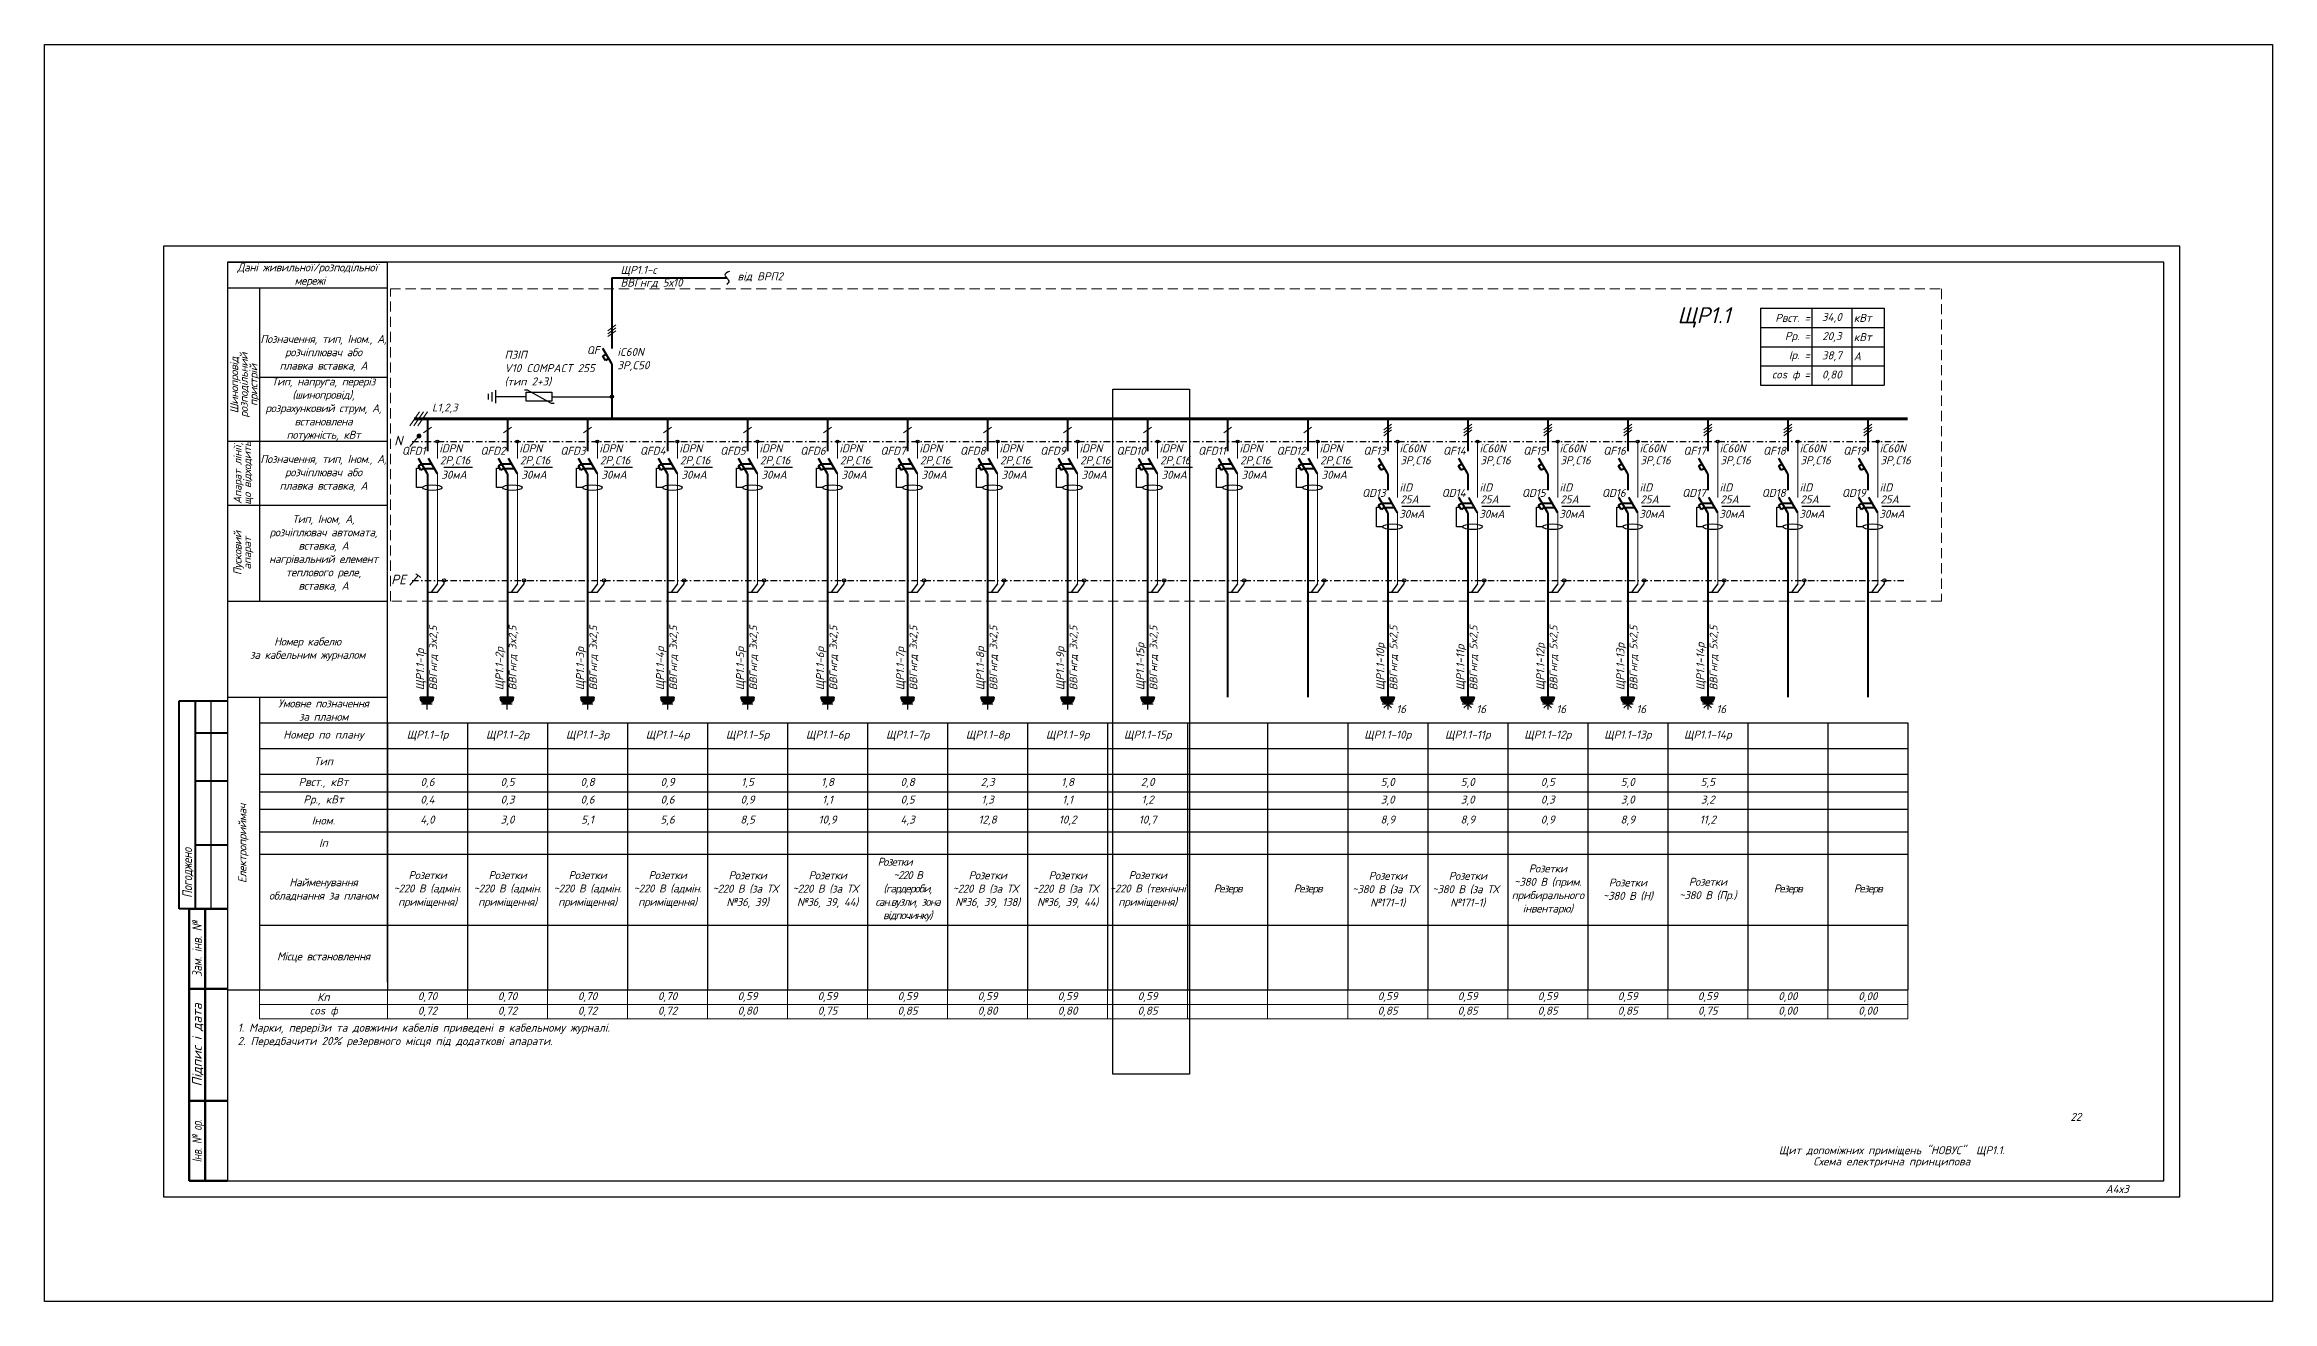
# Model space of a CAD drawing. Header units: millimetres. Extents: x -122434 to 1506205, y -201405 to 386015.
# Drawn here: x 0 to 69605, y 1056 to 40325 of the extents above; entities that cross this region are included whole.
import ezdxf
from ezdxf.enums import TextEntityAlignment as Align

# ---------------------------------------------------------------- set-up
doc = ezdxf.new("R2010")
doc.units = ezdxf.units.MM
doc.linetypes.add('DASHDOTX2', pattern=[2, 1, -0.5, 0, -0.5])
doc.linetypes.add('DASHED', pattern=[9.525, 6.35, -3.175])
doc.layers.get('Defpoints').update_dxf_attribs({"color": 4})
doc.layers.add('Рамка внешняя', color=4, linetype='Continuous', lineweight=30, plot=False)
doc.layers.add('Схема', color=7, linetype='Continuous')
doc.styles.add('GOST 2.304', font='isocpeui.ttf')
doc.styles.add('ICO', font='isocpeui.ttf')
doc.styles.add('ГОСТ 2.304', font='isocpeui.ttf')
doc.styles.add('СГЕНЕРИР_СТИЛЬ_7', font='isocpeui.ttf')

# ---------------------------------------------------------------- blocks, each defined once
blk = doc.blocks.new('*T28')
at = {"color": 0, "linetype": 'ByBlock', "lineweight": -2, "transparency": 16777216}
for p, q in [((0, 0), (51500, 0)), ((0, 0), (0, -8340)), ((4000, 0), (4000, -8340)), ((6500, 0), (6500, -8340)), ((9000, 0), (9000, -8340)), ((11500, 0), (11500, -8340)), ((14000, 0), (14000, -8340)), ((16500, 0), (16500, -8340)), ((19000, 0), (19000, -8340)), ((21500, 0), (21500, -8340)), ((24000, 0), (24000, -8340)), ((26500, 0), (26500, -8340)), ((29000, 0), (29000, -8340)), ((31500, 0), (31500, -8340)), ((34000, 0), (34000, -8340)), ((36500, 0), (36500, -8340)), ((39000, 0), (39000, -8340)), ((41500, 0), (41500, -8340)), ((44000, 0), (44000, -8340)), ((46500, 0), (46500, -8340)), ((49000, 0), (49000, -8340)), ((51500, 0), (51500, -8340)), ((0, -800), (51500, -800)), ((0, -1600), (51500, -1600)), ((0, -2150), (51500, -2150)), ((0, -2700), (51500, -2700)), ((0, -3400), (51500, -3400)), ((0, -4100), (51500, -4100)), ((0, -6315), (51500, -6315)), ((0, -8340), (51500, -8340))]:
    blk.add_line(p, q, dxfattribs=at)
at = {"layer": 'Defpoints', "color": 8, "linetype": 'ByBlock', "lineweight": 0, "transparency": 16777216}
for p, q in [((0, -8340), (0, -9247)), ((4000, -8340), (4000, -9247)), ((6500, -8340), (6500, -9247)), ((9000, -8340), (9000, -9247)), ((11500, -8340), (11500, -9247)), ((14000, -8340), (14000, -9247)), ((16500, -8340), (16500, -9247)), ((19000, -8340), (19000, -9247)), ((21500, -8340), (21500, -9247)), ((24000, -8340), (24000, -9247)), ((26500, -8340), (26500, -9247)), ((29000, -8340), (29000, -9247)), ((31500, -8340), (31500, -9247)), ((34000, -8340), (34000, -9247)), ((36500, -8340), (36500, -9247)), ((39000, -8340), (39000, -9247)), ((41500, -8340), (41500, -9247)), ((44000, -8340), (44000, -9247)), ((46500, -8340), (46500, -9247)), ((49000, -8340), (49000, -9247)), ((51500, -8340), (51500, -9247)), ((0, -8794), (51500, -8794)), ((0, -9247), (51500, -9247))]:
    blk.add_line(p, q, dxfattribs=at)
at = {"color": 0, "transparency": 16777216, "char_height": 250, "attachment_point": 5, "style": 'ГОСТ 2.304'}
for s, insert, width in [('Номер по плану', (2000, -400), 3880), ('ЩР1.1-1р', (5250, -400), 2380), ('ЩР1.1-2р', (7750, -400), 2380), ('ЩР1.1-3р', (10250, -400), 2380), ('ЩР1.1-4р', (12750, -400), 2380), ('ЩР1.1-5р', (15250, -400), 2380), ('ЩР1.1-6р', (17750, -400), 2380), ('ЩР1.1-7р', (20250, -400), 2380), ('ЩР1.1-8р', (22750, -400), 2380), ('ЩР1.1-9р', (25250, -400), 2380), ('ЩР1.1-15р', (27750, -400), 2380), ('ЩР1.1-10р', (35250, -400), 2380), ('ЩР1.1-11р', (37750, -400), 2380), ('ЩР1.1-12р', (40250, -400), 2380), ('ЩР1.1-13р', (42750, -400), 2380), ('ЩР1.1-14р', (45250, -400), 2380), ('Тип', (2000, -1200), 3880), ('Рвст., кВт', (2000, -1875), 3880), ('{\\C256;0,6}', (5250, -1875), 2380), ('{\\C256;0,5}', (7750, -1875), 2380), ('{\\C256;0,8}', (10250, -1875), 2380), ('{\\C256;0,9}', (12750, -1875), 2380), ('1,5', (15250, -1875), 2380), ('1,8', (17750, -1875), 2380), ('{\\C256;0,8}', (20250, -1875), 2380), ('2,3', (22750, -1875), 2380), ('1,8', (25250, -1875), 2380), ('2,0', (27750, -1875), 2380), ('5,0', (35250, -1875), 2380), ('5,0', (37750, -1875), 2380), ('0,5', (40250, -1875), 2380), ('5,0', (42750, -1875), 2380), ('5,5', (45250, -1875), 2380), ('Рр., кВт', (2000, -2425), 3880), ('Іном.', (2000, -3050), 3880), ('4,0', (5250, -3050), 2380), ('3,0', (7750, -3050), 2380), ('5,1', (10250, -3050), 2380), ('5,6', (12750, -3050), 2380), ('8,5', (15250, -3050), 2380), ('10,9', (17750, -3050), 2380), ('4,3', (20250, -3050), 2380), ('12,8', (22750, -3050), 2380), ('10,2', (25250, -3050), 2380), ('10,7', (27750, -3050), 2380), ('8,9', (35250, -3050), 2380), ('8,9', (37750, -3050), 2380), ('0,9', (40250, -3050), 2380), ('8,9', (42750, -3050), 2380), ('11,2', (45250, -3050), 2380), ('Іп', (2000, -3750), 3880), ('{\\T0.95;\\C7;Найменування обладнання за планом}', (2000, -5208), 3880), ('{\\T0.95;\\C7;Розетки \\P~220 В (адмін. приміщення)}', (5250, -5208), 2380), ('{\\T0.95;\\C7;Розетки \\P~220 В (адмін. приміщення)}', (7750, -5208), 2380), ('{\\T0.95;\\C7;Розетки \\P~220 В (адмін. приміщення)}', (10250, -5208), 2380), ('{\\T0.95;\\C7;Розетки \\P~220 В (адмін. приміщення)}', (12750, -5208), 2380), ('{\\T0.95;\\C7;Розетки \\P~220 В (за ТХ  №36, 39)}', (15250, -5208), 2380), ('{\\T0.95;\\C7;Розетки \\P~220 В (за ТХ  №36, 39, 44)}', (17750, -5208), 2380), ('{\\T0.85;\\C7;Розетки       ~220 В (гардероби, сан.вузли, зона відпочинку)}', (20250, -5208), 2380), ('{\\T0.95;\\C7;Розетки \\P~220 В (за ТХ  №36, 39, 138)}', (22750, -5208), 2380), ('{\\T0.95;\\C7;Розетки \\P~220 В (за ТХ  №36, 39, 44)}', (25250, -5208), 2380), ('{\\T0.95;\\C7;Розетки \\P~220 В (технічні приміщення)}', (27750, -5208), 2380), ('{\\T0.95;\\C7;Розетки \\P~380 В (за ТХ  №171-1)}', (35250, -5208), 2380), ('{\\T0.95;\\C7;Розетки \\P~380 В (за ТХ  №171-1)}', (37750, -5208), 2380), ('{\\T0.95;\\C7;Розетки \\P~380 В (прим. прибирального інвентарю)}', (40250, -5208), 2380), ('{\\T0.95;\\C7;Розетки \\P~380 В (Н)}', (42750, -5208), 2380), ('{\\T0.95;\\C7;Розетки \\P~380 В (Пр.)}', (45250, -5208), 2380), ('{\\T0.85;\\C7;Резерв}', (30250, -5208), 2380), ('{\\T0.85;\\C7;Резерв}', (32750, -5208), 2380), ('{\\T0.85;\\C7;Резерв}', (47750, -5208), 2380), ('{\\T0.85;\\C7;Резерв}', (50250, -5208), 2380), ('{\\T0.95;\\C7;Місце встановлення}', (2000, -7328), 3880)]:
    blk.add_mtext(s, dxfattribs=dict(at, insert=insert, width=width))
at = {"color": 7, "true_color": 0xffffff, "transparency": 16777216, "char_height": 250, "attachment_point": 5, "style": 'ГОСТ 2.304'}
for s, insert, width in [('0,4', (5250, -2425), 2380), ('0,3', (7750, -2425), 2380), ('0,6', (10250, -2425), 2380), ('0,6', (12750, -2425), 2380), ('0,9', (15250, -2425), 2380), ('1,1', (17750, -2425), 2380), ('0,5', (20250, -2425), 2380), ('1,3', (22750, -2425), 2380), ('1,1', (25250, -2425), 2380), ('1,2', (27750, -2425), 2380), ('3,0', (35250, -2425), 2380), ('3,0', (37750, -2425), 2380), ('0,3', (40250, -2425), 2380), ('3,0', (42750, -2425), 2380), ('3,2', (45250, -2425), 2380), ('cos ф', (2000, -9020), 3880), ('Кп', (2000, -8567), 3880), ('0,70', (5250, -8567), 2380), ('0,72', (5250, -9020), 2380), ('0,70', (7750, -8567), 2380), ('0,72', (7750, -9020), 2380), ('0,70', (10250, -8567), 2380), ('0,72', (10250, -9020), 2380), ('0,70', (12750, -8567), 2380), ('0,72', (12750, -9020), 2380), ('0,59', (15250, -8567), 2380), ('0,80', (15250, -9020), 2380), ('0,59', (17750, -8567), 2380), ('0,75', (17750, -9020), 2380), ('0,85', (20250, -9020), 2380), ('0,59', (20250, -8567), 2380), ('0,59', (22750, -8567), 2380), ('0,80', (22750, -9020), 2380), ('0,59', (25250, -8567), 2380), ('0,80', (25250, -9020), 2380), ('0,85', (27750, -9020), 2380), ('0,59', (27750, -8567), 2380), ('0,85', (35250, -9020), 2380), ('0,59', (35250, -8567), 2380), ('0,85', (37750, -9020), 2380), ('0,59', (37750, -8567), 2380), ('0,85', (40250, -9020), 2380), ('0,59', (40250, -8567), 2380), ('0,85', (42750, -9020), 2380), ('0,59', (42750, -8567), 2380), ('0,59', (45250, -8567), 2380), ('0,75', (45250, -9020), 2380), ('0,00', (47750, -8567), 2380), ('0,00', (47750, -9020), 2380), ('0,00', (50250, -8567), 2380), ('0,00', (50250, -9020), 2380)]:
    blk.add_mtext(s, dxfattribs=dict(at, insert=insert, width=width))
blk = doc.blocks.new('*T29')
at = {"color": 0, "linetype": 'ByBlock', "lineweight": -2, "transparency": 16777216}
for p, q in [((0, 0), (3860, 0)), ((0, 0), (0, -2400)), ((1600, 0), (1600, -2400)), ((2850, 0), (2850, -2400)), ((3860, 0), (3860, -2400)), ((0, -600), (3860, -600)), ((0, -1200), (3860, -1200)), ((0, -1800), (3860, -1800)), ((0, -2400), (1600, -2400)), ((2850, -2400), (3860, -2400))]:
    blk.add_line(p, q, dxfattribs=at)
at = {"color": 0, "lineweight": -2, "transparency": 16777216}
blk.add_line((1600, -2400), (2850, -2400), dxfattribs=at)
at = {"color": 0, "transparency": 16777216, "char_height": 250, "style": 'ГОСТ 2.304'}
for s, insert, width, attachment_point in [('Рвст. =', (1540, -300), 1480, 6), ('34,0', (2225, -300), 1130, 5), ('кВт', (2910, -300), 890, 4), ('Рр. =', (1540, -900), 1480, 6), ('Ір. =', (1540, -1500), 1480, 6), ('38,7', (2225, -1500), 1130, 5), ('20,3', (2225, -900), 1130, 5), ('А', (2910, -1500), 890, 4), ('кВт', (2910, -900), 890, 4), ('сos ф =', (1540, -2100), 1480, 6), ('0,80', (2225, -2100), 1130, 5)]:
    blk.add_mtext(s, dxfattribs=dict(at, insert=insert, width=width, attachment_point=attachment_point))
blk = doc.blocks.new('*U4')
h = blk.add_hatch(color=256)
h.dxf.hatch_style = 1
h.paths.add_polyline_path([(175, 0, 1), (-175, 0)])
at = {"color": 0, "linetype": 'Continuous', "lineweight": 30}
for p, q in [((175, 0), (-175, 0)), ((140, 175), (-140, 175)), ((0, 175), (0, 315)), ((0, 175), (0, 315)), ((0, 175), (0, 315))]:
    blk.add_line(p, q, dxfattribs=at)
blk.add_arc((0, 0), 175, 0, 180, dxfattribs=at)
blk = doc.blocks.new('*U159')
at = {"color": 0, "lineweight": 40}
for p, q in [((0, 0), (0, -1005)), ((0, -1720), (-280, -1240)), ((311, -1720), (31, -1240)), ((-284, -1468), (-180, -1408)), ((-204, -1607), (-284, -1468)), ((-100, -1547), (-204, -1607)), ((-181, -1409), (130, -1409)), ((-100, -1547), (210, -1547))]:
    blk.add_line(p, q, dxfattribs=at)
at = {"color": 0, "lineweight": 13}
blk.add_line((-124, -441), (124, -256), dxfattribs=at)
at = {"color": 0, "lineweight": 9}
for p, q in [((311, -711), (311, -1240)), ((311, -2461), (311, -1720)), ((311, -2941), (311, -2461)), ((311, -5151), (311, -2941))]:
    blk.add_line(p, q, dxfattribs=at)
at = {"lineweight": 40}
for p, q in [((0, -1720), (0, -2226)), ((0, -2226), (0, -2941)), ((0, -2941), (0, -4529))]:
    blk.add_line(p, q, dxfattribs=at)
blk.add_line((516, -1512), (1402, -1512))
at = {"color": 0}
blk.add_lwpolyline([(-151, -2149), (-346, -2149), (-346, -1537), (-244, -1537)], dxfattribs=at)
blk.add_circle((311, -711), 46.3, dxfattribs=at)
blk.add_ellipse((153, -2149), major_axis=(-304, 0), ratio=0.29336, dxfattribs=at)
at = {"color": 0, "lineweight": 40}
blk.add_point((-37, -1659), dxfattribs=at)
at = {"style": 'ГОСТ 2.304'}
blk.add_attdef('QF', text='', height=250, dxfattribs=at).set_placement((-61, -997), align=Align.MIDDLE_RIGHT)
at = {"lineweight": 50, "style": 'ГОСТ 2.304'}
for tag, p in [('CURRENT', (391, -1419)), ('ТYPE', (369, -1046)), ('D_CURRENT', (432, -1871))]:
    blk.add_attdef(tag, p, '', height=250, dxfattribs=at)
blk = doc.blocks.new('*U162')
at = {"color": 0, "lineweight": 40}
for p, q in [((0, 0), (0, -1005)), ((0, -1720), (-280, -1240)), ((-284, -1468), (-180, -1408)), ((-204, -1607), (-284, -1468)), ((-100, -1547), (-204, -1607)), ((-284, -2690), (-180, -2630)), ((-204, -2828), (-284, -2690)), ((0, -2941), (-280, -2461)), ((-100, -2768), (-204, -2828)), ((-181, -2631), (130, -2631)), ((-100, -2768), (210, -2768)), ((311, -2941), (31, -2461))]:
    blk.add_line(p, q, dxfattribs=at)
at = {"color": 0, "lineweight": 13}
for p, q in [((-124, -348), (124, -163)), ((-124, -441), (124, -256)), ((-124, -533), (124, -348))]:
    blk.add_line(p, q, dxfattribs=at)
at = {"color": 0, "lineweight": 9}
for p, q in [((311, -711), (311, -1240)), ((311, -1240), (311, -1720)), ((311, -2461), (311, -1720)), ((311, -5151), (311, -2941))]:
    blk.add_line(p, q, dxfattribs=at)
at = {"lineweight": 40}
for p, q in [((0, -1720), (0, -2226)), ((0, -2941), (0, -4529))]:
    blk.add_line(p, q, dxfattribs=at)
blk.add_line((439, -2733), (1325, -2733))
at = {"color": 0}
blk.add_lwpolyline([(-151, -3371), (-346, -3371), (-346, -2759), (-244, -2759)], dxfattribs=at)
blk.add_circle((311, -711), 46.3, dxfattribs=at)
blk.add_ellipse((153, -3371), major_axis=(-304, 0), ratio=0.29336, dxfattribs=at)
at = {"color": 0, "lineweight": 40}
blk.add_point((-37, -1659), dxfattribs=at)
at = {"style": 'ГОСТ 2.304'}
for tag, p in [('QF', (-61, -997)), ('Q', (-66, -2313))]:
    blk.add_attdef(tag, text='', height=250, dxfattribs=at).set_placement(p, align=Align.MIDDLE_RIGHT)
at = {"lineweight": 50, "style": 'ГОСТ 2.304'}
for tag, p in [('CURRENT', (391, -1419)), ('ТYPE', (369, -1046)), ('Q_ТYPE', (369, -2267)), ('Q_CURRENT', (391, -2641)), ('QD_CURRENT', (355, -3093))]:
    blk.add_attdef(tag, p, '', height=250, dxfattribs=at)
blk = doc.blocks.new('*U3')
h = blk.add_hatch(color=256)
h.dxf.hatch_style = 1
h.paths.add_polyline_path([(175, 0, 1), (-175, 0)])
at = {"color": 0, "linetype": 'Continuous', "lineweight": 30}
for p, q in [((175, 0), (-175, 0)), ((140, 175), (-140, 175)), ((0, 175), (0, 315)), ((0, 175), (0, 315)), ((0, 175), (0, 315)), ((0, 175), (0, 0))]:
    blk.add_line(p, q, dxfattribs=at)
at = {"lineweight": 30}
for q in [(-99, 274), (99, 274)]:
    blk.add_line((0, 175), q, dxfattribs=at)
at = {"color": 0, "linetype": 'Continuous', "lineweight": 30}
blk.add_arc((0, 0), 175, 0, 180, dxfattribs=at)
blk = doc.blocks.new('Рамка А4х3')
at = {"lineweight": 40}
for p, q in [((4.94, 90), (4.94, 155)), ((4.94, 155), (19.94, 155)), ((9.94, 155), (9.94, 90)), ((9.94, 145), (19.94, 145)), ((9.94, 130), (19.94, 130)), ((9.94, 110), (19.94, 110)), ((19.94, 90), (4.94, 90))]:
    blk.add_line(p, q, dxfattribs=at)
at = {"lineweight": 25}
blk.add_line((14.94, 90), (14.94, 155), dxfattribs=at)
at = {"linetype": 'Continuous', "lineweight": 60}
for p, q in [((8, 5), (8, 90)), ((8, 90), (20, 90)), ((8, 90), (20, 90)), ((13, 5), (13, 90)), ((8, 65), (20, 65)), ((8, 30), (20, 30)), ((20, 5), (8, 5))]:
    blk.add_line(p, q, dxfattribs=at)
at = {"lineweight": 30, "ltscale": 100}
blk.add_lwpolyline([(20, 5), (625, 5), (625, 292), (20, 292)], close=True, dxfattribs=at)
at = {"layer": 'Рамка внешняя', "ltscale": 100}
blk.add_lwpolyline([(0, 0), (630, 0), (630, 297), (0, 297)], close=True, dxfattribs=at)
at = {"linetype": 'Continuous', "lineweight": 25, "style": 'СГЕНЕРИР_СТИЛЬ_7'}
for s, width, p in [('Погоджено', 0.8, (7.44, 101.27)), ('Зам. інв. №', 0.8, (10.5, 77.5)), ('Інв. № ор.', 0.7, (10.5, 17.5))]:
    blk.add_text(s, height=3, rotation=90, dxfattribs=dict(at, width=width)).set_placement(p, align=Align.MIDDLE_CENTER)
blk.add_text('Підпис і дата', height=3, rotation=90, dxfattribs=at).set_placement((10.5, 47.5), align=Align.MIDDLE_CENTER)
at = {"layer": 'Схема', "linetype": 'Continuous', "style": 'ГОСТ 2.304'}
blk.add_text('А4х3', height=2.5, dxfattribs=at).set_placement((606.77, 1.24))

msp = doc.modelspace()

# ---------------------------------------------------------------- linework, layer by layer
at = {"ltscale": 200}
msp.add_line((5713, 33522), (10713, 33522), dxfattribs=at)
at = {"color": 7, "ltscale": 200}
for p, q in [((5713, 33522), (5713, 10792)), ((10713, 11032), (10713, 33522)), ((5713, 32722), (10713, 32722)), ((6713, 32722), (6713, 27932)), ((6713, 29932), (10713, 29932)), ((5713, 27932), (10713, 27932)), ((6713, 27932), (6713, 25932)), ((5713, 25932), (10713, 25932)), ((6713, 25932), (6713, 22932)), ((5713, 22932), (10713, 22932)), ((5713, 19932), (10713, 19932)), ((6713, 19932), (6713, 11032)), ((6713, 19132), (10713, 19132)), ((6713, 18332), (10713, 18332)), ((6713, 17532), (10713, 17532)), ((6713, 16432), (10713, 16432)), ((7713, 15732), (10713, 15732)), ((6713, 15032), (10713, 15032)), ((5713, 10793), (6713, 10793))]:
    msp.add_line(p, q, dxfattribs=at)
at = {"lineweight": 40, "ltscale": 200}
for p, q in [((17726, 33042), (21305, 33042)), ((17726, 33042), (17726, 30825)), ((11963, 24102), (11963, 19932)), ((11963, 24102), (11963, 19932)), ((14463, 24102), (14463, 19932)), ((14463, 24102), (14463, 19932)), ((16963, 24102), (16963, 19932)), ((19463, 24102), (19463, 19932)), ((21963, 24102), (21963, 19932)), ((24463, 24102), (24463, 19932)), ((26963, 24102), (26963, 19932)), ((29463, 24102), (29463, 19932)), ((31963, 24102), (31963, 19932)), ((34463, 24102), (34463, 19932)), ((36963, 24102), (36963, 19932)), ((39463, 24102), (39463, 19932)), ((41963, 24102), (41963, 19932)), ((44463, 24102), (44463, 19932)), ((46963, 24102), (46963, 19932)), ((49463, 24102), (49463, 19932)), ((51963, 24102), (51963, 19932)), ((54463, 24102), (54463, 19932)), ((56963, 24102), (56963, 19932))]:
    msp.add_line(p, q, dxfattribs=at)
at = {"color": 0, "lineweight": 13, "ltscale": 200}
for p, q in [((17601, 31384), (17850, 31569)), ((17601, 31292), (17850, 31477)), ((17601, 31200), (17850, 31385))]:
    msp.add_line(p, q, dxfattribs=at)
at = {"color": 0, "lineweight": 40, "ltscale": 200}
for p, q in [((17442, 30597), (17546, 30657)), ((17726, 30345), (17446, 30825)), ((17522, 30459), (17442, 30597)), ((17626, 30519), (17522, 30459)), ((17726, 30345), (17726, 28631))]:
    msp.add_line(p, q, dxfattribs=at)
at = {"color": 7, "lineweight": 30, "ltscale": 300}
for p, q in [((15045, 29324, 0), (14101, 29324, 0)), ((15084, 29526, 0), (14995, 29526, 0)), ((15834, 29111, 0), (15084, 29526, 0)), ((15845, 29324, 0), (17726, 29324, 0)), ((15923, 29111, 0), (15834, 29111, 0))]:
    msp.add_line(p, q, dxfattribs=at)
at = {"lineweight": 15, "ltscale": 200}
for p, q in [((11718, 28849), (11413, 28413)), ((11842, 28849), (11537, 28413)), ((11967, 28849), (11661, 28413))]:
    msp.add_line(p, q, dxfattribs=at)
at = {"color": 0, "linetype": 'DASHDOTX2', "ltscale": 200}
for p, q in [((11482, 27920), (58213, 27920)), ((11482, 23581), (58213, 23581))]:
    msp.add_line(p, q, dxfattribs=at)
at = {"color": 0, "ltscale": 200}
for p, q in [((11954, 23220), (12278, 23220)), ((11954, 23220), (12278, 23220)), ((12274, 23480), (12077, 23220)), ((12274, 23480), (12077, 23220)), ((12278, 23220), (12480, 23481)), ((12278, 23220), (12480, 23481)), ((12480, 23481), (12480, 23581)), ((12480, 23481), (12480, 23581)), ((14454, 23220), (14778, 23220)), ((14454, 23220), (14778, 23220)), ((14774, 23480), (14577, 23220)), ((14774, 23480), (14577, 23220)), ((14778, 23220), (14980, 23481)), ((14778, 23220), (14980, 23481)), ((14980, 23481), (14980, 23581)), ((14980, 23481), (14980, 23581)), ((16954, 23220), (17278, 23220)), ((17274, 23480), (17077, 23220)), ((17278, 23220), (17480, 23481)), ((17480, 23481), (17480, 23581)), ((19454, 23220), (19778, 23220)), ((19774, 23480), (19577, 23220)), ((19778, 23220), (19980, 23481)), ((19980, 23481), (19980, 23581)), ((21954, 23220), (22278, 23220)), ((22274, 23480), (22077, 23220)), ((22278, 23220), (22480, 23481)), ((22480, 23481), (22480, 23581)), ((24454, 23220), (24778, 23220)), ((24774, 23480), (24577, 23220)), ((24778, 23220), (24980, 23481)), ((24980, 23481), (24980, 23581)), ((26954, 23220), (27278, 23220)), ((27274, 23480), (27077, 23220)), ((27278, 23220), (27480, 23481)), ((27480, 23481), (27480, 23581)), ((29454, 23220), (29778, 23220)), ((29774, 23480), (29577, 23220)), ((29778, 23220), (29980, 23481)), ((29980, 23481), (29980, 23581)), ((31954, 23220), (32278, 23220)), ((32274, 23480), (32077, 23220)), ((32278, 23220), (32480, 23481)), ((32480, 23481), (32480, 23581)), ((34454, 23220), (34778, 23220)), ((34774, 23480), (34577, 23220)), ((34778, 23220), (34980, 23481)), ((34980, 23481), (34980, 23581)), ((36954, 23220), (37278, 23220)), ((37274, 23480), (37077, 23220)), ((37278, 23220), (37480, 23481)), ((37480, 23481), (37480, 23581)), ((39454, 23220), (39778, 23220)), ((39774, 23480), (39577, 23220)), ((39778, 23220), (39980, 23481)), ((39980, 23481), (39980, 23581)), ((41954, 23220), (42278, 23220)), ((42274, 23480), (42077, 23220)), ((42278, 23220), (42480, 23481)), ((42480, 23481), (42480, 23581)), ((44454, 23220), (44778, 23220)), ((44774, 23480), (44577, 23220)), ((44778, 23220), (44980, 23481)), ((44980, 23481), (44980, 23581)), ((46954, 23220), (47278, 23220)), ((47274, 23480), (47077, 23220)), ((47278, 23220), (47480, 23481)), ((47480, 23481), (47480, 23581)), ((49454, 23220), (49778, 23220)), ((49774, 23480), (49577, 23220)), ((49778, 23220), (49980, 23481)), ((49980, 23481), (49980, 23581)), ((51954, 23220), (52278, 23220)), ((52274, 23480), (52077, 23220)), ((52278, 23220), (52480, 23481)), ((52480, 23481), (52480, 23581)), ((54454, 23220), (54778, 23220)), ((54774, 23480), (54577, 23220)), ((54778, 23220), (54980, 23481)), ((54980, 23481), (54980, 23581)), ((56954, 23220), (57278, 23220)), ((57274, 23480), (57077, 23220)), ((57278, 23220), (57480, 23481)), ((57480, 23481), (57480, 23581))]:
    msp.add_line(p, q, dxfattribs=at)
at = {"color": 3}
msp.add_lwpolyline([(0, 40325), (69605, 40325), (69605, 1056), (0, 1056)], close=True, dxfattribs=at)
at = {"linetype": 'DASHED', "lineweight": 18, "ltscale": 50}
msp.add_lwpolyline([(10803, 32691), (59265, 32691), (59265, 22932), (10803, 22932)], close=True, dxfattribs=at)
at = {"color": 7, "lineweight": 30, "ltscale": 100, "elevation": 0}
for points in [[(13875, 29236), (13875, 29413)], [(13988, 29178), (13988, 29470)], [(14101, 29121), (14101, 29528)]]:
    msp.add_lwpolyline(points, dxfattribs=at)
msp.add_lwpolyline([(15045, 29187), (15045, 29461), (15845, 29461), (15845, 29187)], close=True, dxfattribs=at)
at = {"color": 0, "lineweight": 40, "ltscale": 50, "const_width": 100}
msp.add_lwpolyline([(11544, 28631), (58213, 28631)], dxfattribs=at)
at = {"lineweight": 20, "ltscale": 50}
for points in [[(11673, 28070), (11417, 27770)], [(11673, 23732), (11417, 23432)], [(11670, 23734), (11751, 23671), (11596, 23792)]]:
    msp.add_lwpolyline(points, dxfattribs=at)
at = {"lineweight": 9, "ltscale": 50, "const_width": 75}
msp.add_lwpolyline([(11662, 28097, 1), (11737, 28097, 1)], format="xyb", close=True, dxfattribs=at)
at = {"color": 0}
for centre in [(17726, 29324, 0), (12480, 23581), (12480, 23581), (14980, 23581), (14980, 23581), (17480, 23581), (19980, 23581), (22480, 23581), (24980, 23581), (27480, 23581), (29980, 23581), (32480, 23581), (34980, 23581), (37480, 23581), (39980, 23581), (42480, 23581), (44980, 23581), (47480, 23581), (49980, 23581), (52480, 23581), (54980, 23581), (57480, 23581)]:
    msp.add_circle(centre, 51.8, dxfattribs=at)
msp.add_spline([(21395, 33240), (21251, 33118), (21379, 32937), (21315, 32831)], degree=3)
at = {"layer": 'Defpoints'}
msp.add_lwpolyline([(33372, 29556), (35768, 29556), (35768, 8160), (33372, 8160)], close=True, dxfattribs=at)

# ---------------------------------------------------------------- block references
at = {"xscale": 100, "yscale": 100, "zscale": 100}
msp.add_blockref('Рамка А4х3', (3713, 4322), dxfattribs=at)
for name, p in [('*T29', (53615, 32086)), ('*T28', (6713, 19132))]:
    msp.add_blockref(name, p)
for p, values in [((11963, 28631), {'QF': 'QFD1', 'ТYPE': 'iDPN', 'CURRENT': '2P,C16', 'D_CURRENT': '30мА'}), ((14463, 28631), {'QF': 'QFD2', 'ТYPE': 'iDPN', 'CURRENT': '2P,C16', 'D_CURRENT': '30мА'}), ((16963, 28631), {'QF': 'QFD3', 'ТYPE': 'iDPN', 'CURRENT': '2P,C16', 'D_CURRENT': '30мА'}), ((19463, 28631), {'QF': 'QFD4', 'ТYPE': 'iDPN', 'CURRENT': '2P,C16', 'D_CURRENT': '30мА'}), ((21963, 28631), {'QF': 'QFD5', 'ТYPE': 'iDPN', 'CURRENT': '2P,C16', 'D_CURRENT': '30мА'}), ((24463, 28631), {'QF': 'QFD6', 'ТYPE': 'iDPN', 'CURRENT': '2P,C16', 'D_CURRENT': '30мА'}), ((26963, 28631), {'QF': 'QFD7', 'ТYPE': 'iDPN', 'CURRENT': '2P,C16', 'D_CURRENT': '30мА'}), ((29463, 28631), {'QF': 'QFD8', 'ТYPE': 'iDPN', 'CURRENT': '2P,C16', 'D_CURRENT': '30мА'})]:
    msp.add_blockref('*U159', p).add_auto_attribs(values)
at = {"lineweight": 50}
for name, p, values in [('*U159', (31963, 28631), {'QF': 'QFD9', 'ТYPE': 'iDPN', 'CURRENT': '2P,C16', 'D_CURRENT': '30мА'}), ('*U159', (34463, 28631), {'QF': 'QFD10', 'ТYPE': 'iDPN', 'CURRENT': '2P,C16', 'D_CURRENT': '30мА'}), ('*U159', (36963, 28631), {'QF': 'QFD11', 'ТYPE': 'iDPN', 'CURRENT': '2P,C16', 'D_CURRENT': '30мА'}), ('*U159', (39463, 28631), {'QF': 'QFD12', 'ТYPE': 'iDPN', 'CURRENT': '2P,C16', 'D_CURRENT': '30мА'}), ('*U162', (41963, 28631), {'QF': 'QF13', 'ТYPE': 'iС60N', 'CURRENT': '3P,C16', 'Q': 'QD13', 'Q_ТYPE': 'ilD', 'Q_CURRENT': '25A', 'QD_CURRENT': '30мА'}), ('*U162', (44463, 28631), {'QF': 'QF14', 'ТYPE': 'iС60N', 'CURRENT': '3Р,C16', 'Q': 'QD14', 'Q_ТYPE': 'ilD', 'Q_CURRENT': '25A', 'QD_CURRENT': '30мА'}), ('*U162', (46963, 28631), {'QF': 'QF15', 'ТYPE': 'iС60N', 'CURRENT': '3P,C16', 'Q': 'QD15', 'Q_ТYPE': 'ilD', 'Q_CURRENT': '25A', 'QD_CURRENT': '30мА'}), ('*U162', (49463, 28631), {'QF': 'QF16', 'ТYPE': 'iС60N', 'CURRENT': '3P,C16', 'Q': 'QD16', 'Q_ТYPE': 'ilD', 'Q_CURRENT': '25A', 'QD_CURRENT': '30мА'}), ('*U162', (51963, 28631), {'QF': 'QF17', 'ТYPE': 'iС60N', 'CURRENT': '3P,C16', 'Q': 'QD17', 'Q_ТYPE': 'ilD', 'Q_CURRENT': '25A', 'QD_CURRENT': '30мА'}), ('*U162', (54463, 28631), {'QF': 'QF18', 'ТYPE': 'iС60N', 'CURRENT': '3P,C16', 'Q': 'QD18', 'Q_ТYPE': 'ilD', 'Q_CURRENT': '25A', 'QD_CURRENT': '30мА'}), ('*U162', (56963, 28631), {'QF': 'QF19', 'ТYPE': 'iС60N', 'CURRENT': '3P,C16', 'Q': 'QD19', 'Q_ТYPE': 'ilD', 'Q_CURRENT': '25A', 'QD_CURRENT': '30мА'})]:
    msp.add_blockref(name, p, dxfattribs=at).add_auto_attribs(values)
at = {"xscale": -1.2, "yscale": 1.2, "zscale": 1.2, "rotation": 180}
for name, p in [('*U4', (11943, 19932)), ('*U4', (14443, 19932)), ('*U4', (16963, 19932)), ('*U4', (19463, 19932)), ('*U4', (21963, 19932)), ('*U4', (24463, 19932)), ('*U4', (26963, 19932)), ('*U4', (29463, 19932)), ('*U4', (31963, 19932)), ('*U4', (34463, 19932)), ('*U3', (41963, 19932)), ('*U3', (44463, 19932)), ('*U3', (46963, 19932)), ('*U3', (49463, 19932)), ('*U3', (51963, 19932))]:
    msp.add_blockref(name, p, dxfattribs=at)

# ---------------------------------------------------------------- texts
at = {"color": 0, "lineweight": 40, "style": 'GOST 2.304'}
msp.add_text('ЩР1.1', height=500, dxfattribs=at).set_placement((51017, 31619))
at = {"color": 0, "lineweight": 9, "style": 'ICO'}
for s, height, p in [('L1,2,3', 243.1, (12105, 28863)), ('N', 300, (10923, 27801)), ('PE', 300, (10830, 23463))]:
    msp.add_text(s, height=height, dxfattribs=at).set_placement(p)
at = {"linetype": 'Continuous', "char_height": 250, "style": 'ГОСТ 2.304'}
for s, insert, width, attachment_point in [('{\\T0.95;Дані живильної/розподільної\\P мережі}', (8213, 33122), 5000, 5), ('{\\C7;ЩР1.1-с}', (17995, 33252), 4000, 4), ('{\\C7;ВВГнгд 5х10}', (17995, 32868), 4000, 4), ('{\\C7;від ВРП2}', (21651, 33064), 4000, 4)]:
    msp.add_mtext(s, dxfattribs=dict(at, insert=insert, width=width, attachment_point=attachment_point))
at = {"color": 7, "linetype": 'Continuous', "char_height": 250, "attachment_point": 5, "rotation": 90, "line_spacing_factor": 0.72, "style": 'ГОСТ 2.304'}
for s, insert, width in [('{\\T0.95;Шинопровід\\Pрозподільний \\Pпристрій}', (6258, 29682), 3500), ('{\\T0.95;Апарат лінії, що відходить}', (6213, 26932), 2000), ('{\\T0.95;Пусковий \\Pапарат}', (6213, 24432), 3000), ('{\\T0.95;Електроприймач}', (6213, 15363), 9138.45)]:
    msp.add_mtext(s, dxfattribs=dict(at, insert=insert, width=width))
at = {"color": 7, "linetype": 'Continuous', "char_height": 250, "style": 'ГОСТ 2.304'}
for s, insert, width, attachment_point in [('{\\T0.95;Позначення, тип, Iном., А, розчіплювач або \\Pплавка вставка, А}', (8713, 30682), 4000, 5), ('{\\C256;ПЗІП\\PV10 COMPACT 255\\P(тип 2+3)}', (14370, 30204), 4000, 4), ('{\\T0.95;Тип, напруга, переріз (шинопровід), розрахунковий струм, А, встановлена \\Pпотужність, кВт}', (8713, 28932), 4000, 5), ('{\\T0.95;Позначення, тип, Iном., А, розчіплювач або \\Pплавка вставка, А}', (8713, 26932), 4000, 5), ('{\\T0.95;Тип, Iном, А,\\Pрозчіплювач автомата,\\Pвставка, А\\Pнагрівальний елемент теплового реле,\\Pвставка, А}', (8713, 24432), 4000, 5), ('{\\T0.95;Номер кабелю \\Pза кабельним журналом}', (8213, 21432), 5000, 5), ('{\\T0.95;Умовне позначення \\Pза планом}', (8713, 19532), 4000, 5), ('{\\C256;16}', (42229, 19563), 4000, 4), ('{\\C256;16}', (44729, 19563), 4000, 4), ('{\\C256;16}', (47229, 19563), 4000, 4), ('{\\C256;16}', (49729, 19563), 4000, 4), ('{\\C256;16}', (52229, 19563), 4000, 4)]:
    msp.add_mtext(s, dxfattribs=dict(at, insert=insert, width=width, attachment_point=attachment_point))
at = {"color": 1, "linetype": 'Continuous', "char_height": 250, "attachment_point": 4, "style": 'ГОСТ 2.304'}
for s, insert, width in [('{\\C7;QF}', (16942, 30778), 562.36), ('{\\C7;iC60N\\P3P,C50}', (17896, 30485), 4000)]:
    msp.add_mtext(s, dxfattribs=dict(at, insert=insert, width=width))
at = {"color": 7, "linetype": 'Continuous', "char_height": 250, "width": 4000, "attachment_point": 4, "rotation": 90, "style": 'ГОСТ 2.304'}
for s, insert in [('{\\C256;ЩР1.1-1р\\P\\H0.95833x;ВВГнгд 3x2,5}', (11963, 20152)), ('{\\C256;ЩР1.1-2р\\P\\H0.95833x;ВВГнгд 3x2,5}', (14443, 20152)), ('{\\C256;ЩР1.1-3р\\P\\H0.95833x;ВВГнгд 3x2,5}', (16963, 20152)), ('{\\C256;ЩР1.1-4р\\P\\H0.95833x;ВВГнгд 3x2,5}', (19463, 20152)), ('{\\C256;ЩР1.1-5р\\P\\H0.95833x;ВВГнгд 3x2,5}', (21963, 20152)), ('{\\C256;ЩР1.1-6р\\P\\H0.95833x;ВВГнгд 3x2,5}', (24463, 20152)), ('{\\C256;ЩР1.1-7р\\P\\H0.95833x;ВВГнгд 3x2,5}', (26963, 20152)), ('{\\C256;ЩР1.1-8р\\P\\H0.95833x;ВВГнгд 3x2,5}', (29463, 20152)), ('{\\C256;ЩР1.1-9р\\P\\H0.95833x;ВВГнгд 3x2,5}', (31963, 20152)), ('{\\C256;ЩР1.1-15р\\P\\H0.95833x;ВВГнгд 3x2,5}', (34463, 20152)), ('{\\C256;ЩР1.1-10р\\P\\H0.95833x;ВВГнгд 5x2,5}', (41963, 20152)), ('{\\C256;ЩР1.1-11р\\P\\H0.95833x;ВВГнгд 5x2,5}', (44463, 20152)), ('{\\C256;ЩР1.1-12р\\P\\H0.95833x;ВВГнгд 5x2,5}', (46963, 20152)), ('{\\C256;ЩР1.1-13р\\P\\H0.95833x;ВВГнгд 5x2,5}', (49463, 20152)), ('{\\C256;ЩР1.1-14р\\P\\H0.95833x;ВВГнгд 5x2,5}', (51963, 20152))]:
    msp.add_mtext(s, dxfattribs=dict(at, insert=insert))
at = {"lineweight": 15, "insert": (6033, 9735), "char_height": 250, "width": 14539.48, "attachment_point": 1, "style": 'ГОСТ 2.304'}
msp.add_mtext('{\\C7;1. Марки, перерізи та довжини кабелів приведені в кабельному журналі}.\\P{\\C7;2. Передбачити 20% резервного місця під додаткові апарати.}', dxfattribs=at)
at = {"linetype": 'Continuous', "lineweight": 25, "char_height": 250, "attachment_point": 5, "line_spacing_factor": 0.84, "style": 'GOST 2.304'}
for s, insert, width in [('{\\C7;22}', (63463, 6822), 1500), ('{\\C7;Щит допоміжних приміщень "НОВУС"  ЩР1.1. \\PСхема електрична принципова }', (57713, 5572), 7000)]:
    msp.add_mtext(s, dxfattribs=dict(at, insert=insert, width=width))

doc.saveas('drawing.dxf')
